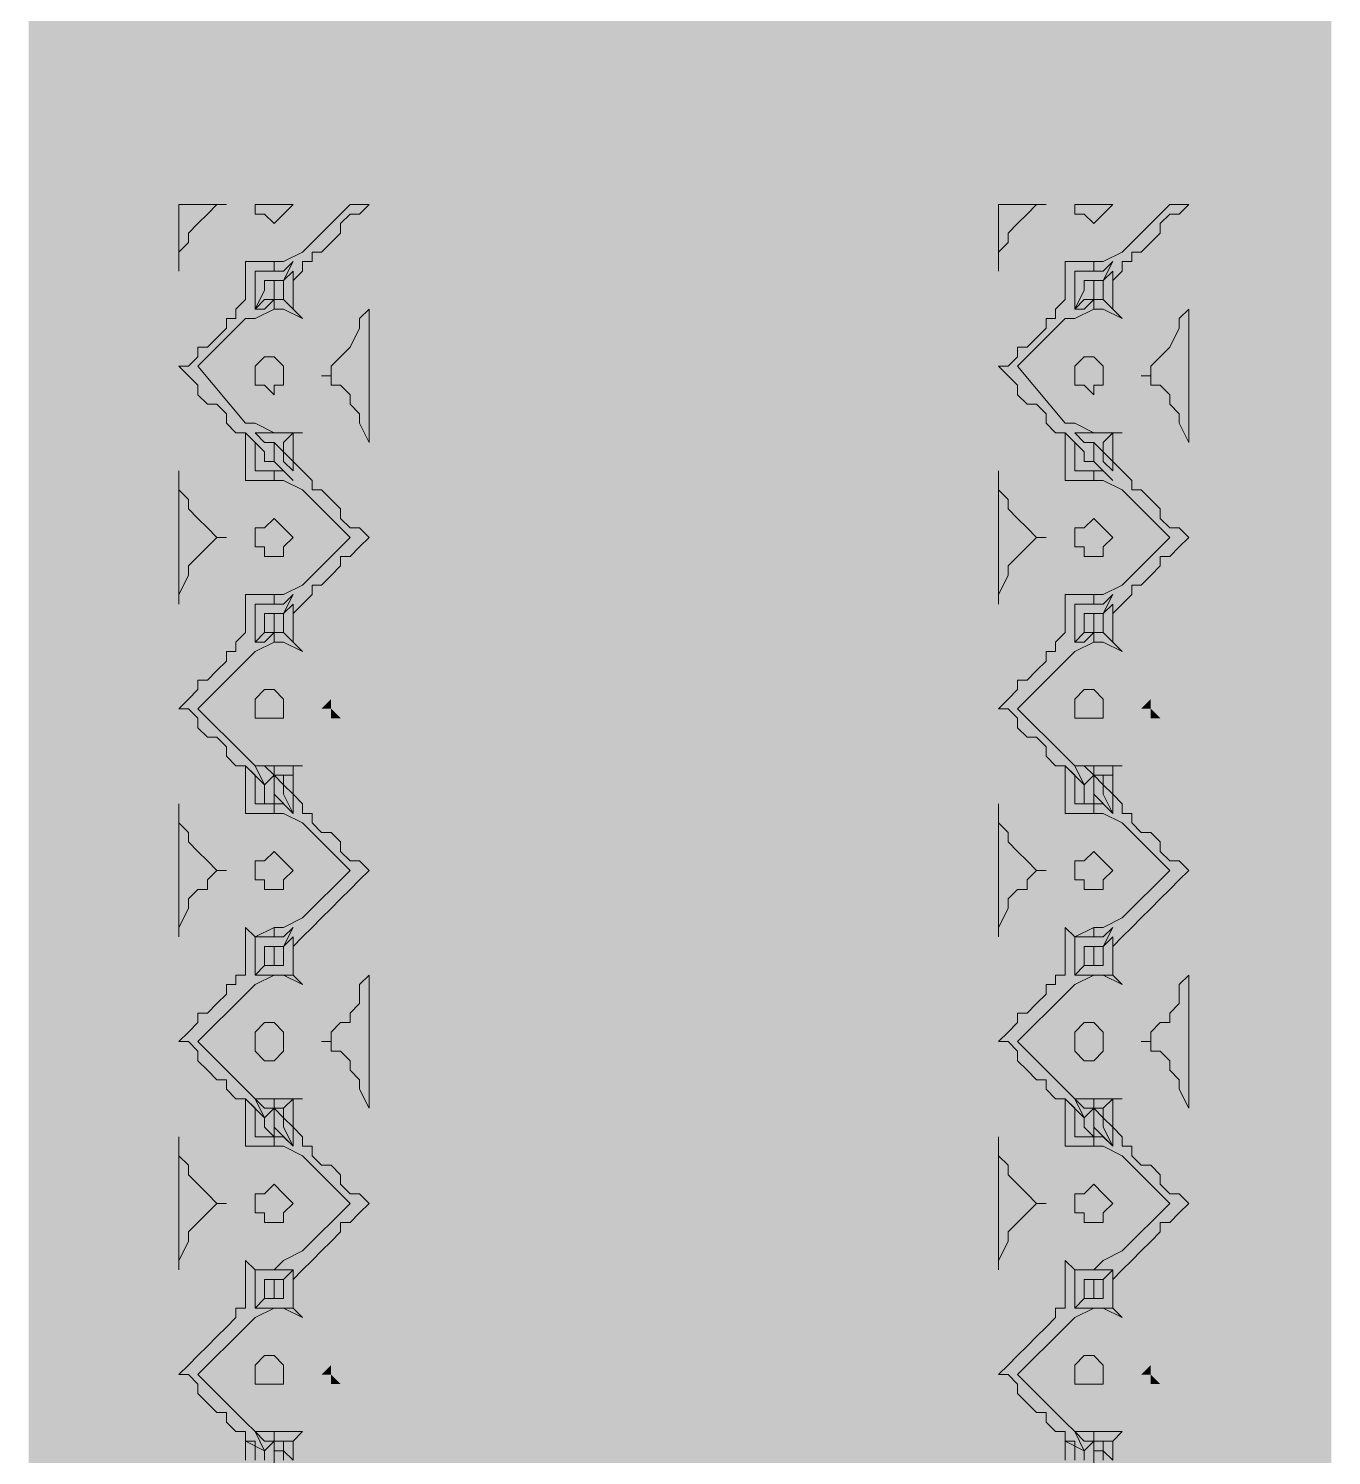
# Model space of a CAD drawing. Header units: inches. Extents: x 22513 to 23848, y -2930 to -2337.
# Drawn here: x 22816.07 to 22845.55, y -2704.83 to -2672.55 of the extents above; entities that cross this region are included whole.
import ezdxf

# ---------------------------------------------------------------- set-up
doc = ezdxf.new("R2010")
doc.units = ezdxf.units.IN
doc.header["$LTSCALE"] = 10
doc.header["$MEASUREMENT"] = 0
doc.layers.add('FURNITURE', color=144, linetype='Continuous', lineweight=9)

# ---------------------------------------------------------------- blocks, each defined once
blk = doc.blocks.new('CARPET RECT OK')
at = {"color": 43, "linetype": 'Continuous', "lineweight": 13}
for points in [[(-10.324, 25.024), (-10.324, 25.024), (-10.549, 25.024), (-10.999, 25.249), (-12.124, 26.374), (-12.574, 26.374), (-12.349, 26.149), (-12.124, 26.149), (-11.899, 25.924), (-11.899, 25.699), (-11.674, 25.474), (-11.449, 25.249), (-11.224, 25.249), (-11.224, 25.024), (-10.999, 25.024), (-10.999, 24.799), (-10.774, 24.574), (-10.774, 24.349), (-10.774, 24.349), (-10.774, 24.124), (-10.774, 23.899), (-10.999, 23.674), (-10.549, 23.899), (-10.324, 23.899), (-10.324, 24.124), (-10.324, 24.124), (-10.549, 24.124), (-10.774, 23.899), (-10.774, 24.124), (-10.774, 24.124), (-10.774, 24.349), (-10.774, 24.349), (-10.774, 24.574), (-10.774, 24.574), (-10.774, 24.799), (-10.774, 24.799), (-10.549, 24.574), (-10.549, 24.349), (-10.549, 24.349), (-10.549, 24.349), (-10.549, 24.124), (-10.324, 24.124), (-10.324, 24.124), (-10.324, 24.124), (-10.324, 24.574), (-10.324, 24.574), (-10.549, 24.574), (-10.774, 25.024), (-10.549, 24.799), (-10.324, 24.799)], [(-10.324, 26.374), (-9.874, 26.374), (-9.874, 26.149), (-10.099, 26.149), (-10.099, 26.149), (-10.324, 25.924), (-10.549, 26.149), (-10.549, 26.149), (-10.549, 26.149), (-10.774, 26.374), (-10.324, 26.374)], [(-8.073, 24.799), (-8.073, 25.249), (-8.298, 25.474), (-8.298, 25.699), (-8.523, 25.924), (-8.748, 26.149), (-8.748, 26.149), (-8.973, 26.374), (-9.198, 26.374), (-8.073, 26.374)], [(9.072, 25.024), (9.072, 25.024), (8.847, 25.024), (8.397, 25.249), (7.272, 26.374), (6.822, 26.374), (7.047, 26.149), (7.272, 26.149), (7.497, 25.924), (7.497, 25.699), (7.722, 25.474), (7.947, 25.249), (8.172, 25.249), (8.172, 25.024), (8.397, 25.024), (8.397, 24.799), (8.622, 24.574), (8.622, 24.349), (8.622, 24.349), (8.622, 24.124), (8.622, 23.899), (8.397, 23.674), (8.847, 23.899), (9.072, 23.899), (9.072, 24.124), (9.072, 24.124), (8.847, 24.124), (8.622, 23.899), (8.622, 24.124), (8.622, 24.124), (8.622, 24.349), (8.622, 24.349), (8.622, 24.574), (8.622, 24.574), (8.622, 24.799), (8.622, 24.799), (8.847, 24.574), (8.847, 24.349), (8.847, 24.349), (8.847, 24.349), (8.847, 24.124), (9.072, 24.124), (9.072, 24.124), (9.072, 24.124), (9.072, 24.574), (9.072, 24.574), (8.847, 24.574), (8.622, 25.024), (8.847, 24.799), (9.072, 24.799)], [(9.072, 26.374), (9.522, 26.374), (9.522, 26.149), (9.297, 26.149), (9.297, 26.149), (9.072, 25.924), (8.847, 26.149), (8.847, 26.149), (8.847, 26.149), (8.622, 26.374), (9.072, 26.374)], [(11.323, 24.799), (11.323, 25.249), (11.098, 25.474), (11.098, 25.699), (10.872, 25.924), (10.647, 26.149), (10.647, 26.149), (10.422, 26.374), (10.197, 26.374), (11.323, 26.374)], [(-10.324, 25.024), (-9.874, 25.024), (-9.649, 25.024), (-9.649, 24.799), (-9.649, 24.799), (-9.649, 24.574), (-9.649, 24.349), (-9.649, 24.124), (-9.649, 24.124), (-9.423, 23.899), (-9.423, 23.674), (-9.198, 23.674), (-9.198, 23.449), (-8.973, 23.224), (-8.748, 22.999), (-8.523, 22.999), (-8.523, 22.774), (-8.298, 22.548), (-8.073, 22.548), (-8.298, 22.323), (-8.523, 22.098), (-8.523, 21.873), (-8.748, 21.648), (-8.973, 21.648), (-9.198, 21.423), (-9.198, 21.198), (-9.423, 20.973), (-9.649, 20.973), (-9.649, 20.748), (-9.649, 20.748), (-9.649, 20.523), (-9.649, 20.298), (-9.649, 20.298), (-9.649, 20.073), (-9.649, 19.848), (-9.874, 19.848), (-10.324, 19.848), (-10.324, 20.073), (-10.324, 20.073), (-10.099, 20.073), (-9.874, 20.073), (-9.874, 20.073), (-9.874, 20.298), (-9.874, 20.298), (-9.874, 20.298), (-9.874, 20.523), (-9.874, 20.748), (-9.874, 20.748), (-9.649, 20.973), (-10.099, 20.523), (-10.099, 20.523), (-10.099, 20.523), (-10.099, 20.298), (-10.099, 20.298), (-10.099, 20.298), (-10.324, 20.298), (-10.324, 20.298), (-10.324, 20.748), (-10.324, 20.748), (-10.099, 20.748), (-9.874, 20.973), (-10.099, 20.973), (-10.324, 20.973), (-10.324, 20.973), (-10.324, 20.973), (-9.874, 21.198), (-9.649, 21.198), (-8.523, 22.548), (-9.649, 23.674), (-9.874, 23.674), (-10.324, 23.899), (-10.324, 23.899), (-10.324, 24.124), (-10.099, 23.899), (-9.874, 23.899), (-10.099, 24.124), (-10.324, 24.124), (-10.324, 24.124), (-10.324, 24.574), (-10.324, 24.574), (-10.099, 24.574), (-10.099, 24.574), (-10.099, 24.574), (-10.099, 24.349), (-10.099, 24.349), (-10.099, 24.349), (-9.874, 23.899), (-9.874, 24.124), (-9.874, 24.124), (-9.874, 24.349), (-9.874, 24.349), (-9.874, 24.574), (-9.874, 24.574), (-9.874, 24.799), (-9.874, 24.799), (-10.099, 24.799), (-10.324, 24.799), (-10.324, 24.799)], [(9.072, 25.024), (9.522, 25.024), (9.747, 25.024), (9.747, 24.799), (9.747, 24.799), (9.747, 24.574), (9.747, 24.349), (9.747, 24.124), (9.747, 24.124), (9.972, 23.899), (9.972, 23.674), (10.197, 23.674), (10.197, 23.449), (10.422, 23.224), (10.647, 22.999), (10.872, 22.999), (10.872, 22.774), (11.098, 22.548), (11.323, 22.548), (11.098, 22.323), (10.872, 22.098), (10.872, 21.873), (10.647, 21.648), (10.422, 21.648), (10.197, 21.423), (10.197, 21.198), (9.972, 20.973), (9.747, 20.973), (9.747, 20.748), (9.747, 20.748), (9.747, 20.523), (9.747, 20.298), (9.747, 20.298), (9.747, 20.073), (9.747, 19.848), (9.522, 19.848), (9.072, 19.848), (9.072, 20.073), (9.072, 20.073), (9.297, 20.073), (9.522, 20.073), (9.522, 20.073), (9.522, 20.298), (9.522, 20.298), (9.522, 20.298), (9.522, 20.523), (9.522, 20.748), (9.522, 20.748), (9.747, 20.973), (9.297, 20.523), (9.297, 20.523), (9.297, 20.523), (9.297, 20.298), (9.297, 20.298), (9.297, 20.298), (9.072, 20.298), (9.072, 20.298), (9.072, 20.748), (9.072, 20.748), (9.297, 20.748), (9.522, 20.973), (9.297, 20.973), (9.072, 20.973), (9.072, 20.973), (9.072, 20.973), (9.522, 21.198), (9.747, 21.198), (10.872, 22.548), (9.747, 23.674), (9.522, 23.674), (9.072, 23.899), (9.072, 23.899), (9.072, 24.124), (9.297, 23.899), (9.522, 23.899), (9.297, 24.124), (9.072, 24.124), (9.072, 24.124), (9.072, 24.574), (9.072, 24.574), (9.297, 24.574), (9.297, 24.574), (9.297, 24.574), (9.297, 24.349), (9.297, 24.349), (9.297, 24.349), (9.522, 23.899), (9.522, 24.124), (9.522, 24.124), (9.522, 24.349), (9.522, 24.349), (9.522, 24.574), (9.522, 24.574), (9.522, 24.799), (9.522, 24.799), (9.297, 24.799), (9.072, 24.799), (9.072, 24.799)], [(-12.574, 20.748), (-12.349, 21.198), (-12.349, 21.423), (-12.124, 21.648), (-12.124, 21.873), (-11.899, 22.098), (-11.674, 22.098), (-11.674, 22.323), (-11.449, 22.323), (-11.674, 22.323), (-11.674, 22.548), (-11.899, 22.774), (-12.124, 22.999), (-12.124, 22.999), (-12.349, 23.449), (-12.349, 23.674), (-12.574, 23.899)], [(6.822, 20.748), (7.047, 21.198), (7.047, 21.423), (7.272, 21.648), (7.272, 21.873), (7.497, 22.098), (7.722, 22.098), (7.722, 22.323), (7.947, 22.323), (7.722, 22.323), (7.722, 22.548), (7.497, 22.774), (7.272, 22.999), (7.272, 22.999), (7.047, 23.449), (7.047, 23.674), (6.822, 23.899)], [(-10.324, 21.873), (-10.099, 22.098), (-9.874, 22.098), (-9.874, 22.098), (-9.874, 22.323), (-9.874, 22.548), (-9.874, 22.548), (-10.099, 22.774), (-10.324, 22.774), (-10.324, 22.774), (-10.549, 22.548), (-10.549, 22.548), (-10.549, 22.323), (-10.549, 22.098), (-10.549, 22.098), (-10.324, 22.098)], [(9.072, 21.873), (9.297, 22.098), (9.522, 22.098), (9.522, 22.098), (9.522, 22.323), (9.522, 22.548), (9.522, 22.548), (9.297, 22.774), (9.072, 22.774), (9.072, 22.774), (8.847, 22.548), (8.847, 22.548), (8.847, 22.323), (8.847, 22.098), (8.847, 22.098), (9.072, 22.098)], [(-10.324, 20.973), (-10.549, 20.973), (-10.999, 20.973), (-10.774, 20.973), (-10.774, 20.748), (-10.774, 20.523), (-10.774, 20.523), (-10.774, 20.298), (-10.999, 20.073), (-10.999, 20.073), (-11.224, 19.848), (-11.224, 19.623), (-11.449, 19.623), (-11.674, 19.398), (-11.899, 19.173), (-11.899, 18.948), (-12.124, 18.723), (-12.349, 18.723), (-12.574, 18.498), (-12.349, 18.273), (-12.124, 18.048), (-11.899, 18.048), (-11.899, 17.823), (-11.674, 17.597), (-11.449, 17.372), (-11.224, 17.372), (-11.224, 17.147), (-10.999, 16.922), (-10.999, 16.922), (-10.774, 16.697), (-10.774, 16.472), (-10.774, 16.472), (-10.774, 16.247), (-10.774, 16.022), (-10.999, 15.797), (-10.549, 16.022), (-10.324, 16.022), (-10.324, 16.247), (-10.324, 16.247), (-10.549, 16.247), (-10.774, 16.022), (-10.774, 16.247), (-10.774, 16.247), (-10.774, 16.247), (-10.774, 16.472), (-10.774, 16.697), (-10.774, 16.697), (-10.774, 16.922), (-10.774, 16.922), (-10.549, 16.697), (-10.549, 16.472), (-10.549, 16.472), (-10.549, 16.472), (-10.549, 16.247), (-10.324, 16.247), (-10.324, 16.247), (-10.324, 16.247), (-10.324, 16.697), (-10.324, 16.697), (-10.549, 16.697), (-10.774, 17.147), (-10.549, 16.922), (-10.324, 16.922), (-10.324, 17.147), (-10.324, 17.147), (-10.549, 17.147), (-10.999, 17.372), (-12.124, 18.498), (-10.999, 19.623), (-10.549, 19.848), (-10.324, 19.848), (-10.324, 19.848), (-10.324, 20.073), (-10.549, 20.073), (-10.774, 19.848), (-10.324, 20.298), (-10.324, 20.298), (-10.324, 20.298), (-10.324, 20.748), (-10.324, 20.748), (-10.324, 20.748), (-10.549, 20.523), (-10.549, 20.523), (-10.549, 20.523), (-10.549, 20.298), (-10.549, 20.298), (-10.774, 20.073), (-10.774, 20.073), (-10.774, 20.298), (-10.774, 20.298), (-10.549, 20.523), (-10.549, 20.523), (-10.549, 20.748), (-10.549, 20.748), (-10.774, 20.973), (-10.549, 20.973), (-10.324, 20.973), (-10.324, 20.973)], [(9.072, 20.973), (8.847, 20.973), (8.397, 20.973), (8.622, 20.973), (8.622, 20.748), (8.622, 20.523), (8.622, 20.523), (8.622, 20.298), (8.397, 20.073), (8.397, 20.073), (8.172, 19.848), (8.172, 19.623), (7.947, 19.623), (7.722, 19.398), (7.497, 19.173), (7.497, 18.948), (7.272, 18.723), (7.047, 18.723), (6.822, 18.498), (7.047, 18.273), (7.272, 18.048), (7.497, 18.048), (7.497, 17.823), (7.722, 17.597), (7.947, 17.372), (8.172, 17.372), (8.172, 17.147), (8.397, 16.922), (8.397, 16.922), (8.622, 16.697), (8.622, 16.472), (8.622, 16.472), (8.622, 16.247), (8.622, 16.022), (8.397, 15.797), (8.847, 16.022), (9.072, 16.022), (9.072, 16.247), (9.072, 16.247), (8.847, 16.247), (8.622, 16.022), (8.622, 16.247), (8.622, 16.247), (8.622, 16.247), (8.622, 16.472), (8.622, 16.697), (8.622, 16.697), (8.622, 16.922), (8.622, 16.922), (8.847, 16.697), (8.847, 16.472), (8.847, 16.472), (8.847, 16.472), (8.847, 16.247), (9.072, 16.247), (9.072, 16.247), (9.072, 16.247), (9.072, 16.697), (9.072, 16.697), (8.847, 16.697), (8.622, 17.147), (8.847, 16.922), (9.072, 16.922), (9.072, 17.147), (9.072, 17.147), (8.847, 17.147), (8.397, 17.372), (7.272, 18.498), (8.397, 19.623), (8.847, 19.848), (9.072, 19.848), (9.072, 19.848), (9.072, 20.073), (8.847, 20.073), (8.622, 19.848), (9.072, 20.298), (9.072, 20.298), (9.072, 20.298), (9.072, 20.748), (9.072, 20.748), (9.072, 20.748), (8.847, 20.523), (8.847, 20.523), (8.847, 20.523), (8.847, 20.298), (8.847, 20.298), (8.622, 20.073), (8.622, 20.073), (8.622, 20.298), (8.622, 20.298), (8.847, 20.523), (8.847, 20.523), (8.847, 20.748), (8.847, 20.748), (8.622, 20.973), (8.847, 20.973), (9.072, 20.973), (9.072, 20.973)], [(-8.073, 16.922), (-8.073, 17.147), (-8.298, 17.597), (-8.298, 17.823), (-8.523, 18.048), (-8.748, 18.273), (-8.748, 18.273), (-8.973, 18.498), (-9.198, 18.498), (-8.973, 18.498), (-8.748, 18.723), (-8.748, 18.723), (-8.523, 18.948), (-8.298, 19.173), (-8.298, 19.398), (-8.073, 19.623), (-8.073, 20.073)], [(11.323, 16.922), (11.323, 17.147), (11.098, 17.597), (11.098, 17.823), (10.872, 18.048), (10.647, 18.273), (10.647, 18.273), (10.422, 18.498), (10.197, 18.498), (10.422, 18.498), (10.647, 18.723), (10.647, 18.723), (10.872, 18.948), (11.098, 19.173), (11.098, 19.398), (11.323, 19.623), (11.323, 20.073)], [(-10.324, 18.048), (-10.549, 18.048), (-10.549, 18.273), (-10.549, 18.273), (-10.774, 18.498), (-10.549, 18.723), (-10.549, 18.723), (-10.549, 18.723), (-10.324, 18.948), (-10.099, 18.723), (-10.099, 18.723), (-9.874, 18.723), (-9.874, 18.498), (-9.874, 18.273), (-10.099, 18.273), (-10.099, 18.048)], [(9.072, 18.048), (8.847, 18.048), (8.847, 18.273), (8.847, 18.273), (8.622, 18.498), (8.847, 18.723), (8.847, 18.723), (8.847, 18.723), (9.072, 18.948), (9.297, 18.723), (9.297, 18.723), (9.522, 18.723), (9.522, 18.498), (9.522, 18.273), (9.297, 18.273), (9.297, 18.048)], [(-10.324, 17.147), (-9.874, 17.147), (-9.649, 17.147), (-9.649, 16.922), (-9.649, 16.922), (-9.649, 16.697), (-9.649, 16.472), (-9.649, 16.247), (-9.649, 16.247), (-9.423, 16.022), (-9.423, 15.797), (-9.198, 15.797), (-9.198, 15.572), (-8.973, 15.347), (-8.748, 15.122), (-8.523, 15.122), (-8.523, 14.897), (-8.298, 14.672), (-8.073, 14.447), (-8.298, 14.447), (-8.523, 14.222), (-8.523, 13.997), (-8.748, 13.772), (-8.973, 13.772), (-9.198, 13.547), (-9.198, 13.322), (-9.423, 13.097), (-9.649, 13.097), (-9.649, 12.872), (-9.649, 12.647), (-9.649, 12.647), (-9.649, 12.421), (-9.649, 12.196), (-9.649, 11.971), (-9.649, 11.971), (-9.874, 11.971), (-10.324, 11.971), (-10.324, 12.196), (-10.324, 12.196), (-10.099, 12.196), (-9.874, 12.196), (-9.874, 12.196), (-9.874, 12.196), (-9.874, 12.421), (-9.874, 12.421), (-9.874, 12.647), (-9.874, 12.872), (-9.874, 12.872), (-9.649, 13.097), (-10.099, 12.647), (-10.099, 12.647), (-10.099, 12.421), (-10.099, 12.421), (-10.099, 12.421), (-10.099, 12.196), (-10.324, 12.196), (-10.324, 12.196), (-10.324, 12.872), (-10.324, 12.872), (-10.099, 12.647), (-9.874, 13.097), (-10.099, 13.097), (-10.324, 12.872), (-10.324, 13.097), (-10.324, 13.097), (-9.874, 13.097), (-9.649, 13.322), (-8.523, 14.447), (-9.649, 15.572), (-9.874, 15.797), (-10.324, 16.022), (-10.324, 16.022), (-10.324, 16.247), (-10.099, 16.022), (-9.874, 16.022), (-10.099, 16.247), (-10.324, 16.247), (-10.324, 16.247), (-10.324, 16.697), (-10.324, 16.697), (-10.099, 16.697), (-10.099, 16.697), (-10.099, 16.697), (-10.099, 16.472), (-10.099, 16.472), (-10.099, 16.247), (-9.874, 16.022), (-9.874, 16.247), (-9.874, 16.247), (-9.874, 16.472), (-9.874, 16.472), (-9.874, 16.697), (-9.874, 16.697), (-9.874, 16.922), (-9.874, 16.922), (-10.099, 16.922), (-10.324, 16.922), (-10.324, 16.922)], [(9.072, 17.147), (9.522, 17.147), (9.747, 17.147), (9.747, 16.922), (9.747, 16.922), (9.747, 16.697), (9.747, 16.472), (9.747, 16.247), (9.747, 16.247), (9.972, 16.022), (9.972, 15.797), (10.197, 15.797), (10.197, 15.572), (10.422, 15.347), (10.647, 15.122), (10.872, 15.122), (10.872, 14.897), (11.098, 14.672), (11.323, 14.447), (11.098, 14.447), (10.872, 14.222), (10.872, 13.997), (10.647, 13.772), (10.422, 13.772), (10.197, 13.547), (10.197, 13.322), (9.972, 13.097), (9.747, 13.097), (9.747, 12.872), (9.747, 12.647), (9.747, 12.647), (9.747, 12.421), (9.747, 12.196), (9.747, 11.971), (9.747, 11.971), (9.522, 11.971), (9.072, 11.971), (9.072, 12.196), (9.072, 12.196), (9.297, 12.196), (9.522, 12.196), (9.522, 12.196), (9.522, 12.196), (9.522, 12.421), (9.522, 12.421), (9.522, 12.647), (9.522, 12.872), (9.522, 12.872), (9.747, 13.097), (9.297, 12.647), (9.297, 12.647), (9.297, 12.421), (9.297, 12.421), (9.297, 12.421), (9.297, 12.196), (9.072, 12.196), (9.072, 12.196), (9.072, 12.872), (9.072, 12.872), (9.297, 12.647), (9.522, 13.097), (9.297, 13.097), (9.072, 12.872), (9.072, 13.097), (9.072, 13.097), (9.522, 13.097), (9.747, 13.322), (10.872, 14.447), (9.747, 15.572), (9.522, 15.797), (9.072, 16.022), (9.072, 16.022), (9.072, 16.247), (9.297, 16.022), (9.522, 16.022), (9.297, 16.247), (9.072, 16.247), (9.072, 16.247), (9.072, 16.697), (9.072, 16.697), (9.297, 16.697), (9.297, 16.697), (9.297, 16.697), (9.297, 16.472), (9.297, 16.472), (9.297, 16.247), (9.522, 16.022), (9.522, 16.247), (9.522, 16.247), (9.522, 16.472), (9.522, 16.472), (9.522, 16.697), (9.522, 16.697), (9.522, 16.922), (9.522, 16.922), (9.297, 16.922), (9.072, 16.922), (9.072, 16.922)], [(-10.324, 14.222), (-10.099, 14.222), (-9.874, 14.222), (-9.874, 14.222), (-9.874, 14.447), (-9.874, 14.672), (-9.874, 14.672), (-10.099, 14.897), (-10.324, 14.897), (-10.324, 14.897), (-10.549, 14.672), (-10.549, 14.672), (-10.549, 14.447), (-10.549, 14.222), (-10.549, 14.222), (-10.324, 14.222)], [(9.072, 14.222), (9.297, 14.222), (9.522, 14.222), (9.522, 14.222), (9.522, 14.447), (9.522, 14.672), (9.522, 14.672), (9.297, 14.897), (9.072, 14.897), (9.072, 14.897), (8.847, 14.672), (8.847, 14.672), (8.847, 14.447), (8.847, 14.222), (8.847, 14.222), (9.072, 14.222)], [(-10.324, 13.097), (-10.549, 13.097), (-10.999, 13.097), (-10.774, 13.097), (-10.774, 12.872), (-10.774, 12.647), (-10.774, 12.421), (-10.774, 12.421), (-10.999, 12.196), (-10.999, 11.971), (-11.224, 11.971), (-11.224, 11.746), (-11.449, 11.521), (-11.674, 11.521), (-11.899, 11.296), (-11.899, 11.071), (-12.124, 10.846), (-12.349, 10.846), (-12.574, 10.621), (-12.349, 10.396), (-12.124, 10.171), (-11.899, 9.946), (-11.899, 9.946), (-11.674, 9.721), (-11.449, 9.496), (-11.224, 9.271), (-11.224, 9.271), (-10.999, 9.046), (-10.999, 9.046), (-10.774, 8.821), (-10.774, 8.596), (-10.774, 8.596), (-10.774, 8.371), (-10.774, 8.146), (-10.999, 7.921), (-10.549, 8.146), (-10.324, 8.146), (-10.324, 8.146), (-10.324, 8.146), (-10.549, 8.146), (-10.774, 8.146), (-10.774, 8.146), (-10.774, 8.371), (-10.774, 8.371), (-10.774, 8.596), (-10.774, 8.596), (-10.774, 8.821), (-10.774, 8.821), (-10.774, 9.046), (-10.549, 8.821), (-10.549, 8.596), (-10.549, 8.596), (-10.549, 8.596), (-10.549, 8.371), (-10.324, 8.371), (-10.324, 8.371), (-10.324, 8.371), (-10.324, 8.821), (-10.324, 8.821), (-10.549, 8.821), (-10.774, 9.271), (-10.549, 9.046), (-10.324, 9.046), (-10.324, 9.271), (-10.324, 9.271), (-10.549, 9.271), (-10.999, 9.496), (-12.124, 10.621), (-10.999, 11.746), (-10.549, 11.971), (-10.324, 11.971), (-10.324, 11.971), (-10.324, 12.196), (-10.549, 12.196), (-10.774, 11.971), (-10.324, 12.421), (-10.324, 12.196), (-10.324, 12.196), (-10.324, 12.872), (-10.324, 12.872), (-10.324, 12.872), (-10.549, 12.647), (-10.549, 12.647), (-10.549, 12.647), (-10.549, 12.421), (-10.549, 12.421), (-10.774, 11.971), (-10.774, 12.196), (-10.774, 12.421), (-10.774, 12.421), (-10.549, 12.647), (-10.549, 12.647), (-10.549, 12.872), (-10.549, 12.872), (-10.774, 12.872), (-10.549, 12.872), (-10.324, 12.872), (-10.324, 12.872)], [(9.072, 13.097), (8.847, 13.097), (8.397, 13.097), (8.622, 13.097), (8.622, 12.872), (8.622, 12.647), (8.622, 12.421), (8.622, 12.421), (8.397, 12.196), (8.397, 11.971), (8.172, 11.971), (8.172, 11.746), (7.947, 11.521), (7.722, 11.521), (7.497, 11.296), (7.497, 11.071), (7.272, 10.846), (7.047, 10.846), (6.822, 10.621), (7.047, 10.396), (7.272, 10.171), (7.497, 9.946), (7.497, 9.946), (7.722, 9.721), (7.947, 9.496), (8.172, 9.271), (8.172, 9.271), (8.397, 9.046), (8.397, 9.046), (8.622, 8.821), (8.622, 8.596), (8.622, 8.596), (8.622, 8.371), (8.622, 8.146), (8.397, 7.921), (8.847, 8.146), (9.072, 8.146), (9.072, 8.146), (9.072, 8.146), (8.847, 8.146), (8.622, 8.146), (8.622, 8.146), (8.622, 8.371), (8.622, 8.371), (8.622, 8.596), (8.622, 8.596), (8.622, 8.821), (8.622, 8.821), (8.622, 9.046), (8.847, 8.821), (8.847, 8.596), (8.847, 8.596), (8.847, 8.596), (8.847, 8.371), (9.072, 8.371), (9.072, 8.371), (9.072, 8.371), (9.072, 8.821), (9.072, 8.821), (8.847, 8.821), (8.622, 9.271), (8.847, 9.046), (9.072, 9.046), (9.072, 9.271), (9.072, 9.271), (8.847, 9.271), (8.397, 9.496), (7.272, 10.621), (8.397, 11.746), (8.847, 11.971), (9.072, 11.971), (9.072, 11.971), (9.072, 12.196), (8.847, 12.196), (8.622, 11.971), (9.072, 12.421), (9.072, 12.196), (9.072, 12.196), (9.072, 12.872), (9.072, 12.872), (9.072, 12.872), (8.847, 12.647), (8.847, 12.647), (8.847, 12.647), (8.847, 12.421), (8.847, 12.421), (8.622, 11.971), (8.622, 12.196), (8.622, 12.421), (8.622, 12.421), (8.847, 12.647), (8.847, 12.647), (8.847, 12.872), (8.847, 12.872), (8.622, 12.872), (8.847, 12.872), (9.072, 12.872), (9.072, 12.872)], [(-8.073, 9.046), (-8.073, 9.271), (-8.298, 9.721), (-8.298, 9.946), (-8.523, 10.171), (-8.748, 10.171), (-8.748, 10.396), (-8.973, 10.621), (-9.198, 10.621), (-8.973, 10.621), (-8.748, 10.846), (-8.748, 10.846), (-8.523, 11.071), (-8.298, 11.296), (-8.298, 11.521), (-8.073, 11.746), (-8.073, 12.196)], [(11.323, 9.046), (11.323, 9.271), (11.098, 9.721), (11.098, 9.946), (10.872, 10.171), (10.647, 10.171), (10.647, 10.396), (10.422, 10.621), (10.197, 10.621), (10.422, 10.621), (10.647, 10.846), (10.647, 10.846), (10.872, 11.071), (11.098, 11.296), (11.098, 11.521), (11.323, 11.746), (11.323, 12.196)], [(-10.324, 10.171), (-10.549, 10.171), (-10.549, 10.396), (-10.549, 10.396), (-10.774, 10.621), (-10.549, 10.846), (-10.549, 10.846), (-10.549, 10.846), (-10.324, 11.071), (-10.099, 10.846), (-10.099, 10.846), (-9.874, 10.846), (-9.874, 10.621), (-9.874, 10.396), (-10.099, 10.396), (-10.099, 10.171)], [(9.072, 10.171), (8.847, 10.171), (8.847, 10.396), (8.847, 10.396), (8.622, 10.621), (8.847, 10.846), (8.847, 10.846), (8.847, 10.846), (9.072, 11.071), (9.297, 10.846), (9.297, 10.846), (9.522, 10.846), (9.522, 10.621), (9.522, 10.396), (9.297, 10.396), (9.297, 10.171)], [(-10.324, 9.271), (-9.874, 9.046), (-9.649, 9.271), (-9.649, 9.046), (-9.649, 8.821), (-9.649, 8.821), (-9.649, 8.596), (-9.649, 8.371), (-9.649, 8.146), (-9.423, 8.146), (-9.423, 7.921), (-9.198, 7.921), (-9.198, 7.696), (-8.973, 7.47), (-8.748, 7.245), (-8.523, 7.245), (-8.523, 7.02), (-8.298, 6.795), (-8.073, 6.57), (-8.298, 6.57), (-8.523, 6.345), (-8.523, 6.12), (-8.748, 5.895), (-8.973, 5.67), (-9.198, 5.67), (-9.198, 5.445), (-9.423, 5.22), (-9.649, 5.22), (-9.649, 4.995), (-9.649, 4.77), (-9.649, 4.77), (-9.649, 4.545), (-9.649, 4.32), (-9.649, 4.32), (-9.649, 4.095), (-9.874, 4.095), (-10.324, 4.095), (-10.324, 4.32), (-10.324, 4.32), (-10.099, 4.32), (-9.874, 4.32), (-9.874, 4.32), (-9.874, 4.545), (-9.874, 4.545), (-9.874, 4.545), (-9.874, 4.77), (-9.874, 4.77), (-9.874, 4.995), (-9.649, 5.22), (-10.099, 4.77), (-10.099, 4.77), (-10.099, 4.545), (-10.099, 4.545), (-10.099, 4.545), (-10.099, 4.545), (-10.324, 4.32), (-10.324, 4.32), (-10.324, 4.995), (-10.324, 4.995), (-10.099, 4.77), (-9.874, 5.22), (-10.099, 4.995), (-10.324, 4.995), (-10.324, 5.22), (-10.324, 5.22), (-9.874, 5.22), (-9.649, 5.445), (-8.523, 6.57), (-9.649, 7.696), (-9.874, 7.921), (-10.324, 8.146), (-10.324, 8.146), (-10.324, 8.146), (-10.099, 8.146), (-9.874, 8.146), (-10.099, 8.371), (-10.324, 8.371), (-10.324, 8.371), (-10.324, 8.821), (-10.324, 8.821), (-10.099, 8.821), (-10.099, 8.821), (-10.099, 8.596), (-10.099, 8.596), (-10.099, 8.596), (-10.099, 8.371), (-9.874, 8.146), (-9.874, 8.371), (-9.874, 8.371), (-9.874, 8.596), (-9.874, 8.596), (-9.874, 8.821), (-9.874, 8.821), (-9.874, 9.046), (-9.874, 9.046), (-10.099, 9.046), (-10.324, 9.046), (-10.324, 9.046)], [(9.072, 9.271), (9.522, 9.046), (9.747, 9.271), (9.747, 9.046), (9.747, 8.821), (9.747, 8.821), (9.747, 8.596), (9.747, 8.371), (9.747, 8.146), (9.972, 8.146), (9.972, 7.921), (10.197, 7.921), (10.197, 7.696), (10.422, 7.47), (10.647, 7.245), (10.872, 7.245), (10.872, 7.02), (11.098, 6.795), (11.323, 6.57), (11.098, 6.57), (10.872, 6.345), (10.872, 6.12), (10.647, 5.895), (10.422, 5.67), (10.197, 5.67), (10.197, 5.445), (9.972, 5.22), (9.747, 5.22), (9.747, 4.995), (9.747, 4.77), (9.747, 4.77), (9.747, 4.545), (9.747, 4.32), (9.747, 4.32), (9.747, 4.095), (9.522, 4.095), (9.072, 4.095), (9.072, 4.32), (9.072, 4.32), (9.297, 4.32), (9.522, 4.32), (9.522, 4.32), (9.522, 4.545), (9.522, 4.545), (9.522, 4.545), (9.522, 4.77), (9.522, 4.77), (9.522, 4.995), (9.747, 5.22), (9.297, 4.77), (9.297, 4.77), (9.297, 4.545), (9.297, 4.545), (9.297, 4.545), (9.297, 4.545), (9.072, 4.32), (9.072, 4.32), (9.072, 4.995), (9.072, 4.995), (9.297, 4.77), (9.522, 5.22), (9.297, 4.995), (9.072, 4.995), (9.072, 5.22), (9.072, 5.22), (9.522, 5.22), (9.747, 5.445), (10.872, 6.57), (9.747, 7.696), (9.522, 7.921), (9.072, 8.146), (9.072, 8.146), (9.072, 8.146), (9.297, 8.146), (9.522, 8.146), (9.297, 8.371), (9.072, 8.371), (9.072, 8.371), (9.072, 8.821), (9.072, 8.821), (9.297, 8.821), (9.297, 8.821), (9.297, 8.596), (9.297, 8.596), (9.297, 8.596), (9.297, 8.371), (9.522, 8.146), (9.522, 8.371), (9.522, 8.371), (9.522, 8.596), (9.522, 8.596), (9.522, 8.821), (9.522, 8.821), (9.522, 9.046), (9.522, 9.046), (9.297, 9.046), (9.072, 9.046), (9.072, 9.046)], [(-12.574, 4.995), (-12.349, 5.445), (-12.349, 5.67), (-12.124, 5.895), (-12.124, 6.12), (-11.899, 6.345), (-11.674, 6.345), (-11.674, 6.57), (-11.449, 6.57), (-11.674, 6.57), (-11.674, 6.795), (-11.899, 7.02), (-12.124, 7.02), (-12.124, 7.245), (-12.349, 7.47), (-12.349, 7.921), (-12.574, 8.146)], [(6.822, 4.995), (7.047, 5.445), (7.047, 5.67), (7.272, 5.895), (7.272, 6.12), (7.497, 6.345), (7.722, 6.345), (7.722, 6.57), (7.947, 6.57), (7.722, 6.57), (7.722, 6.795), (7.497, 7.02), (7.272, 7.02), (7.272, 7.245), (7.047, 7.47), (7.047, 7.921), (6.822, 8.146)], [(-10.324, 6.12), (-10.099, 6.12), (-9.874, 6.345), (-9.874, 6.345), (-9.874, 6.57), (-9.874, 6.795), (-9.874, 6.795), (-10.099, 7.02), (-10.324, 7.02), (-10.324, 7.02), (-10.549, 6.795), (-10.549, 6.795), (-10.549, 6.57), (-10.549, 6.345), (-10.549, 6.345), (-10.324, 6.12)], [(9.072, 6.12), (9.297, 6.12), (9.522, 6.345), (9.522, 6.345), (9.522, 6.57), (9.522, 6.795), (9.522, 6.795), (9.297, 7.02), (9.072, 7.02), (9.072, 7.02), (8.847, 6.795), (8.847, 6.795), (8.847, 6.57), (8.847, 6.345), (8.847, 6.345), (9.072, 6.12)], [(-10.324, 5.22), (-10.549, 5.22), (-10.999, 5.22), (-10.774, 5.22), (-10.774, 4.995), (-10.774, 4.77), (-10.774, 4.545), (-10.774, 4.545), (-10.999, 4.32), (-10.999, 4.095), (-11.224, 4.095), (-11.224, 3.87), (-11.449, 3.645), (-11.674, 3.645), (-11.899, 3.42), (-11.899, 3.195), (-12.124, 2.97), (-12.349, 2.97), (-12.574, 2.745), (-12.349, 2.52), (-12.124, 2.294), (-11.899, 2.294), (-11.899, 2.069), (-11.674, 1.844), (-11.449, 1.619), (-11.224, 1.394), (-11.224, 1.394), (-10.999, 1.169), (-10.999, 1.169), (-10.774, 0.944), (-10.774, 0.719), (-10.774, 0.494), (-10.774, 0.494), (-10.774, 0.269), (-10.999, 0.044), (-10.549, 0.269), (-10.324, 0.269), (-10.324, 0.269), (-10.324, 0.269), (-10.549, 0.269), (-10.774, 0.269), (-10.774, 0.269), (-10.774, 0.494), (-10.774, 0.494), (-10.774, 0.719), (-10.774, 0.719), (-10.774, 0.944), (-10.774, 1.169), (-10.774, 1.169), (-10.549, 0.944), (-10.549, 0.719), (-10.549, 0.719), (-10.549, 0.719), (-10.549, 0.494), (-10.324, 0.494), (-10.324, 0.494), (-10.324, 0.494), (-10.324, 0.944), (-10.324, 0.944), (-10.549, 0.944), (-10.774, 1.169), (-10.549, 1.169), (-10.324, 1.169), (-10.324, 1.169), (-10.324, 1.169), (-10.549, 1.394), (-10.999, 1.619), (-12.124, 2.745), (-10.999, 3.87), (-10.549, 4.095), (-10.324, 4.095), (-10.324, 4.095), (-10.324, 4.32), (-10.549, 4.32), (-10.774, 4.095), (-10.324, 4.545), (-10.324, 4.32), (-10.324, 4.32), (-10.324, 4.995), (-10.324, 4.995), (-10.324, 4.995), (-10.549, 4.77), (-10.549, 4.77), (-10.549, 4.77), (-10.549, 4.545), (-10.549, 4.545), (-10.774, 4.095), (-10.774, 4.32), (-10.774, 4.545), (-10.774, 4.545), (-10.549, 4.77), (-10.549, 4.77), (-10.549, 4.995), (-10.549, 4.995), (-10.774, 5.22), (-10.549, 4.995), (-10.324, 4.995), (-10.324, 4.995)], [(9.072, 5.22), (8.847, 5.22), (8.397, 5.22), (8.622, 5.22), (8.622, 4.995), (8.622, 4.77), (8.622, 4.545), (8.622, 4.545), (8.397, 4.32), (8.397, 4.095), (8.172, 4.095), (8.172, 3.87), (7.947, 3.645), (7.722, 3.645), (7.497, 3.42), (7.497, 3.195), (7.272, 2.97), (7.047, 2.97), (6.822, 2.745), (7.047, 2.52), (7.272, 2.294), (7.497, 2.294), (7.497, 2.069), (7.722, 1.844), (7.947, 1.619), (8.172, 1.394), (8.172, 1.394), (8.397, 1.169), (8.397, 1.169), (8.622, 0.944), (8.622, 0.719), (8.622, 0.494), (8.622, 0.494), (8.622, 0.269), (8.397, 0.044), (8.847, 0.269), (9.072, 0.269), (9.072, 0.269), (9.072, 0.269), (8.847, 0.269), (8.622, 0.269), (8.622, 0.269), (8.622, 0.494), (8.622, 0.494), (8.622, 0.719), (8.622, 0.719), (8.622, 0.944), (8.622, 1.169), (8.622, 1.169), (8.847, 0.944), (8.847, 0.719), (8.847, 0.719), (8.847, 0.719), (8.847, 0.494), (9.072, 0.494), (9.072, 0.494), (9.072, 0.494), (9.072, 0.944), (9.072, 0.944), (8.847, 0.944), (8.622, 1.169), (8.847, 1.169), (9.072, 1.169), (9.072, 1.169), (9.072, 1.169), (8.847, 1.394), (8.397, 1.619), (7.272, 2.745), (8.397, 3.87), (8.847, 4.095), (9.072, 4.095), (9.072, 4.095), (9.072, 4.32), (8.847, 4.32), (8.622, 4.095), (9.072, 4.545), (9.072, 4.32), (9.072, 4.32), (9.072, 4.995), (9.072, 4.995), (9.072, 4.995), (8.847, 4.77), (8.847, 4.77), (8.847, 4.77), (8.847, 4.545), (8.847, 4.545), (8.622, 4.095), (8.622, 4.32), (8.622, 4.545), (8.622, 4.545), (8.847, 4.77), (8.847, 4.77), (8.847, 4.995), (8.847, 4.995), (8.622, 5.22), (8.847, 4.995), (9.072, 4.995), (9.072, 4.995)], [(-8.073, 1.169), (-8.073, 1.394), (-8.298, 1.844), (-8.298, 2.069), (-8.523, 2.294), (-8.748, 2.52), (-8.748, 2.52), (-8.973, 2.745), (-9.198, 2.745), (-8.973, 2.745), (-8.748, 2.97), (-8.748, 2.97), (-8.523, 3.195), (-8.298, 3.42), (-8.298, 3.645), (-8.073, 3.87), (-8.073, 4.32)], [(11.323, 1.169), (11.323, 1.394), (11.098, 1.844), (11.098, 2.069), (10.872, 2.294), (10.647, 2.52), (10.647, 2.52), (10.422, 2.745), (10.197, 2.745), (10.422, 2.745), (10.647, 2.97), (10.647, 2.97), (10.872, 3.195), (11.098, 3.42), (11.098, 3.645), (11.323, 3.87), (11.323, 4.32)], [(-10.324, 2.294), (-10.549, 2.294), (-10.549, 2.52), (-10.549, 2.52), (-10.774, 2.745), (-10.549, 2.97), (-10.549, 2.97), (-10.549, 2.97), (-10.324, 3.195), (-10.099, 2.97), (-10.099, 2.97), (-9.874, 2.97), (-9.874, 2.745), (-9.874, 2.52), (-10.099, 2.52), (-10.099, 2.294)], [(9.072, 2.294), (8.847, 2.294), (8.847, 2.52), (8.847, 2.52), (8.622, 2.745), (8.847, 2.97), (8.847, 2.97), (8.847, 2.97), (9.072, 3.195), (9.297, 2.97), (9.297, 2.97), (9.522, 2.97), (9.522, 2.745), (9.522, 2.52), (9.297, 2.52), (9.297, 2.294)], [(-10.324, -1.531), (-10.099, -1.531), (-9.874, -1.531), (-9.874, -1.531), (-9.874, -1.306), (-9.874, -1.081), (-9.874, -1.081), (-10.099, -0.856), (-10.324, -0.856), (-10.324, -0.856), (-10.549, -1.081), (-10.549, -1.081), (-10.549, -1.306), (-10.549, -1.531), (-10.549, -1.531), (-10.324, -1.531)], [(9.072, -1.531), (9.297, -1.531), (9.522, -1.531), (9.522, -1.531), (9.522, -1.306), (9.522, -1.081), (9.522, -1.081), (9.297, -0.856), (9.072, -0.856), (9.072, -0.856), (8.847, -1.081), (8.847, -1.081), (8.847, -1.306), (8.847, -1.531), (8.847, -1.531), (9.072, -1.531)]]:
    blk.add_lwpolyline(points, close=True, dxfattribs=at)
for points in [[(-9.874, -3.332), (-9.874, -3.107), (-9.874, -3.107), (-9.874, -2.882), (-9.649, -2.882), (-10.099, -3.107), (-10.099, -3.107), (-10.099, -3.332)], [(-10.324, -3.557), (-10.324, -2.882), (-10.324, -2.882), (-10.099, -3.107), (-9.874, -2.656), (-10.099, -2.882), (-10.324, -2.882), (-10.324, -2.656), (-10.324, -2.656), (-9.874, -2.656), (-9.649, -2.431), (-8.523, -1.306), (-9.649, -0.181), (-9.874, 0.044), (-10.324, 0.269), (-10.324, 0.269), (-10.324, 0.269), (-10.099, 0.269), (-9.874, 0.269), (-10.099, 0.494), (-10.324, 0.494), (-10.324, 0.494), (-10.324, 0.944), (-10.324, 0.944), (-10.099, 0.944), (-10.099, 0.944), (-10.099, 0.719), (-10.099, 0.719), (-10.099, 0.719), (-10.099, 0.494), (-9.874, 0.269), (-9.874, 0.494), (-9.874, 0.494), (-9.874, 0.719), (-9.874, 0.719), (-9.874, 0.944), (-9.874, 0.944), (-9.874, 1.169), (-9.874, 1.169), (-10.099, 1.169), (-10.324, 1.169), (-10.324, 1.169), (-10.324, 1.169), (-9.874, 1.169), (-9.649, 1.394), (-9.649, 1.169), (-9.649, 0.944), (-9.649, 0.944), (-9.649, 0.719), (-9.649, 0.494), (-9.649, 0.269), (-9.423, 0.269), (-9.423, 0.044), (-9.198, -0.181), (-9.198, -0.181), (-8.973, -0.406), (-8.748, -0.631), (-8.523, -0.856), (-8.523, -0.856), (-8.298, -1.081), (-8.073, -1.306), (-8.298, -1.306), (-8.523, -1.531), (-8.523, -1.756), (-8.748, -1.981), (-8.973, -2.206), (-9.198, -2.206), (-9.198, -2.431), (-9.423, -2.656), (-9.649, -2.656), (-9.649, -2.882), (-9.649, -3.107), (-9.649, -3.107), (-9.649, -3.332)], [(9.522, -3.332), (9.522, -3.107), (9.522, -3.107), (9.522, -2.882), (9.747, -2.882), (9.297, -3.107), (9.297, -3.107), (9.297, -3.332)], [(9.072, -3.557), (9.072, -2.882), (9.072, -2.882), (9.297, -3.107), (9.522, -2.656), (9.297, -2.882), (9.072, -2.882), (9.072, -2.656), (9.072, -2.656), (9.522, -2.656), (9.747, -2.431), (10.872, -1.306), (9.747, -0.181), (9.522, 0.044), (9.072, 0.269), (9.072, 0.269), (9.072, 0.269), (9.297, 0.269), (9.522, 0.269), (9.297, 0.494), (9.072, 0.494), (9.072, 0.494), (9.072, 0.944), (9.072, 0.944), (9.297, 0.944), (9.297, 0.944), (9.297, 0.719), (9.297, 0.719), (9.297, 0.719), (9.297, 0.494), (9.522, 0.269), (9.522, 0.494), (9.522, 0.494), (9.522, 0.719), (9.522, 0.719), (9.522, 0.944), (9.522, 0.944), (9.522, 1.169), (9.522, 1.169), (9.297, 1.169), (9.072, 1.169), (9.072, 1.169), (9.072, 1.169), (9.522, 1.169), (9.747, 1.394), (9.747, 1.169), (9.747, 0.944), (9.747, 0.944), (9.747, 0.719), (9.747, 0.494), (9.747, 0.269), (9.972, 0.269), (9.972, 0.044), (10.197, -0.181), (10.197, -0.181), (10.422, -0.406), (10.647, -0.631), (10.872, -0.856), (10.872, -0.856), (11.098, -1.081), (11.323, -1.306), (11.098, -1.306), (10.872, -1.531), (10.872, -1.756), (10.647, -1.981), (10.422, -2.206), (10.197, -2.206), (10.197, -2.431), (9.972, -2.656), (9.747, -2.656), (9.747, -2.882), (9.747, -3.107), (9.747, -3.107), (9.747, -3.332)], [(-10.324, -3.557), (-10.324, -2.882), (-10.324, -2.882), (-10.324, -3.107), (-10.549, -3.107), (-10.549, -3.107), (-10.549, -3.107), (-10.549, -3.332)], [(-10.774, -3.332), (-10.549, -3.107), (-10.549, -3.107), (-10.549, -2.882), (-10.549, -2.882), (-10.774, -2.882), (-10.549, -2.882), (-10.324, -2.882), (-10.324, -2.882), (-10.324, -2.656), (-10.549, -2.656), (-10.999, -2.656), (-10.774, -2.882), (-10.774, -2.882), (-10.774, -3.107), (-10.774, -3.332)], [(9.072, -3.557), (9.072, -2.882), (9.072, -2.882), (9.072, -3.107), (8.847, -3.107), (8.847, -3.107), (8.847, -3.107), (8.847, -3.332)], [(8.622, -3.332), (8.847, -3.107), (8.847, -3.107), (8.847, -2.882), (8.847, -2.882), (8.622, -2.882), (8.847, -2.882), (9.072, -2.882), (9.072, -2.882), (9.072, -2.656), (8.847, -2.656), (8.397, -2.656), (8.622, -2.882), (8.622, -2.882), (8.622, -3.107), (8.622, -3.332)]]:
    blk.add_lwpolyline(points, dxfattribs=at)
for points in [[(-15.95, 31.1), (-15.95, 30.2), (14.881, 31.1), (14.881, 30.2)], [(-12.574, 16.022), (-12.349, 15.797), (-12.349, 15.347)], [(-12.574, 12.872), (-12.574, 16.022), (-12.349, 15.347)], [(6.822, 16.022), (7.047, 15.797), (7.047, 15.347)], [(6.822, 12.872), (6.822, 16.022), (7.047, 15.347)], [(-12.349, 13.547), (-12.574, 12.872), (-12.349, 15.347)], [(-12.349, 15.347), (-12.124, 15.122), (-12.124, 14.897)], [(-12.349, 13.547), (-12.349, 15.347), (-12.124, 14.897)], [(7.047, 13.547), (6.822, 12.872), (7.047, 15.347)], [(7.047, 15.347), (7.272, 15.122), (7.272, 14.897)], [(7.047, 13.547), (7.047, 15.347), (7.272, 14.897)], [(-12.124, 13.997), (-12.349, 13.547), (-12.124, 14.897)], [(-12.124, 14.897), (-11.899, 14.897), (-11.674, 14.672)], [(-11.674, 14.672), (-12.124, 13.997), (-12.124, 14.897)], [(-12.124, 14.897), (-11.674, 14.672), (-11.674, 14.672)], [(7.272, 13.997), (7.047, 13.547), (7.272, 14.897)], [(7.272, 14.897), (7.497, 14.897), (7.722, 14.672)], [(7.722, 14.672), (7.272, 13.997), (7.272, 14.897)], [(7.272, 14.897), (7.722, 14.672), (7.722, 14.672)], [(-11.674, 14.672), (-11.899, 14.222), (-12.124, 13.997)], [(-11.674, 14.672), (-11.674, 14.447), (-11.899, 14.222)], [(-11.674, 14.672), (-11.449, 14.447), (-11.674, 14.447)], [(7.722, 14.672), (7.497, 14.222), (7.272, 13.997)], [(7.722, 14.672), (7.722, 14.447), (7.497, 14.222)], [(7.722, 14.672), (7.947, 14.447), (7.722, 14.447)], [(-11.674, 14.447), (-11.674, 14.222), (-11.899, 14.222)], [(7.722, 14.447), (7.722, 14.222), (7.497, 14.222)], [(-12.124, 13.997), (-12.124, 13.772), (-12.349, 13.547)], [(7.272, 13.997), (7.272, 13.772), (7.047, 13.547)], [(-12.349, 13.547), (-12.349, 13.322), (-12.574, 12.872)], [(7.047, 13.547), (7.047, 13.322), (6.822, 12.872)], [(-12.574, 0.269), (-12.349, 0.044), (-12.349, -0.406)], [(-12.574, -2.882), (-12.574, 0.269), (-12.349, -0.406)], [(6.822, 0.269), (7.047, 0.044), (7.047, -0.406)], [(6.822, -2.882), (6.822, 0.269), (7.047, -0.406)], [(-12.349, -2.206), (-12.574, -2.882), (-12.349, -0.406)], [(-12.349, -0.406), (-12.124, -0.631), (-12.124, -0.856)], [(-12.349, -2.206), (-12.349, -0.406), (-12.124, -0.856)], [(7.047, -2.206), (6.822, -2.882), (7.047, -0.406)], [(7.047, -0.406), (7.272, -0.631), (7.272, -0.856)], [(7.047, -2.206), (7.047, -0.406), (7.272, -0.856)], [(-12.124, -1.756), (-12.349, -2.206), (-12.124, -0.856)], [(-12.124, -0.856), (-11.899, -0.856), (-11.674, -1.081)], [(-11.674, -1.081), (-12.124, -1.756), (-12.124, -0.856)], [(-12.124, -0.856), (-11.674, -1.081), (-11.674, -1.081)], [(7.272, -1.756), (7.047, -2.206), (7.272, -0.856)], [(7.272, -0.856), (7.497, -0.856), (7.722, -1.081)], [(7.722, -1.081), (7.272, -1.756), (7.272, -0.856)], [(7.272, -0.856), (7.722, -1.081), (7.722, -1.081)], [(-11.674, -1.081), (-11.899, -1.531), (-12.124, -1.756)], [(-11.674, -1.081), (-11.674, -1.306), (-11.899, -1.531)], [(-11.674, -1.306), (-11.674, -1.531), (-11.899, -1.531)], [(-11.674, -1.081), (-11.449, -1.306), (-11.674, -1.306)], [(7.722, -1.081), (7.497, -1.531), (7.272, -1.756)], [(7.722, -1.081), (7.722, -1.306), (7.497, -1.531)], [(7.722, -1.306), (7.722, -1.531), (7.497, -1.531)], [(7.722, -1.081), (7.947, -1.306), (7.722, -1.306)], [(-12.124, -1.756), (-12.124, -1.981), (-12.349, -2.206)], [(7.272, -1.756), (7.272, -1.981), (7.047, -2.206)], [(-12.349, -2.206), (-12.349, -2.431), (-12.574, -2.882)], [(7.047, -2.206), (7.047, -2.431), (6.822, -2.882)]]:
    blk.add_solid(points, dxfattribs=at)
at = {"color": 13, "linetype": 'Continuous', "lineweight": 13}
blk.add_solid([(-15.95, -32.587), (-15.95, 30.2), (14.881, -32.587), (14.881, 30.2)], dxfattribs=at)
at = {"color": 23, "linetype": 'Continuous', "lineweight": 13}
for points in [[(-14.374, 28.85), (-0.647, 28.85), (-13.699, 28.4)], [(-14.374, 28.85), (-13.699, 28.4), (-13.699, -30.787)], [(-13.699, -30.787), (-14.374, -31.237), (-14.374, 28.85)], [(-0.647, 28.85), (-0.647, 28.4), (-13.699, 28.4)], [(12.631, 28.4), (-0.647, 28.4), (-0.647, 28.85)], [(12.631, 28.4), (-0.647, 28.85), (13.306, 28.85)], [(12.631, 28.4), (13.306, 28.85), (13.306, -31.237)], [(13.306, -31.237), (12.631, -30.787), (12.631, 28.4)]]:
    blk.add_solid(points, dxfattribs=at)

msp = doc.modelspace()

# ---------------------------------------------------------------- block references
at = {"layer": 'FURNITURE', "xscale": -0.9562499999883582, "yscale": 0.9562499999883582, "zscale": 0.95625}
msp.add_blockref('CARPET RECT OK', (22830.302, -2701.748), dxfattribs=at)

doc.saveas('drawing.dxf')
